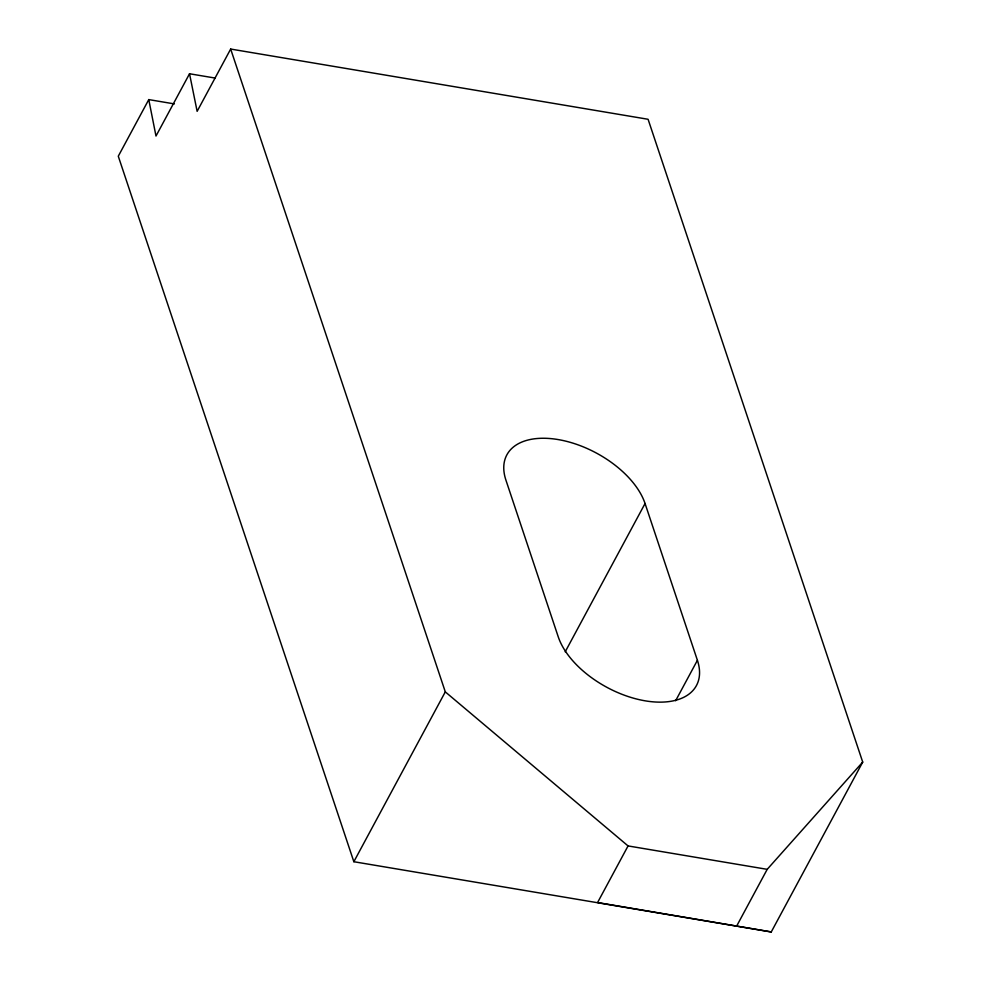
<?xml version="1.0" encoding="UTF-8"?>
<svg xmlns="http://www.w3.org/2000/svg" width="981" height="981" viewBox="0 0 981 981"><rect width="100%" height="100%" fill="white"/><g stroke="black" fill="none" stroke-linecap="round" stroke-linejoin="round"><path stroke-width="1.47" d="M174.385 103.912L148.769 99.596L118.284 156.212L353.847 861.723L771.262 931.95L862.716 762.09L648.085 119.277L230.67 49.05L197.132 111.331L189.529 73.759L215.146 78.063M189.529 73.759L155.991 136.04L148.769 99.596M353.847 861.723L445.3 691.875L230.67 49.05M565.215 651.801L645.057 503.511A77.94 44.035 28.3 0 0 558.042 439.549A77.94 44.035 28.3 0 0 505.914 480.114L558.263 636.89A77.94 44.035 28.3 0 0 645.29 700.851A77.94 44.035 28.3 0 0 697.405 660.299L645.057 503.511M675.627 700.741L697.405 660.299M862.716 762.09L767.203 869.338L628.061 845.929L597.576 902.545L771.262 931.95M736.719 925.954L767.203 869.338M445.3 691.875L628.061 845.929"/></g></svg>
